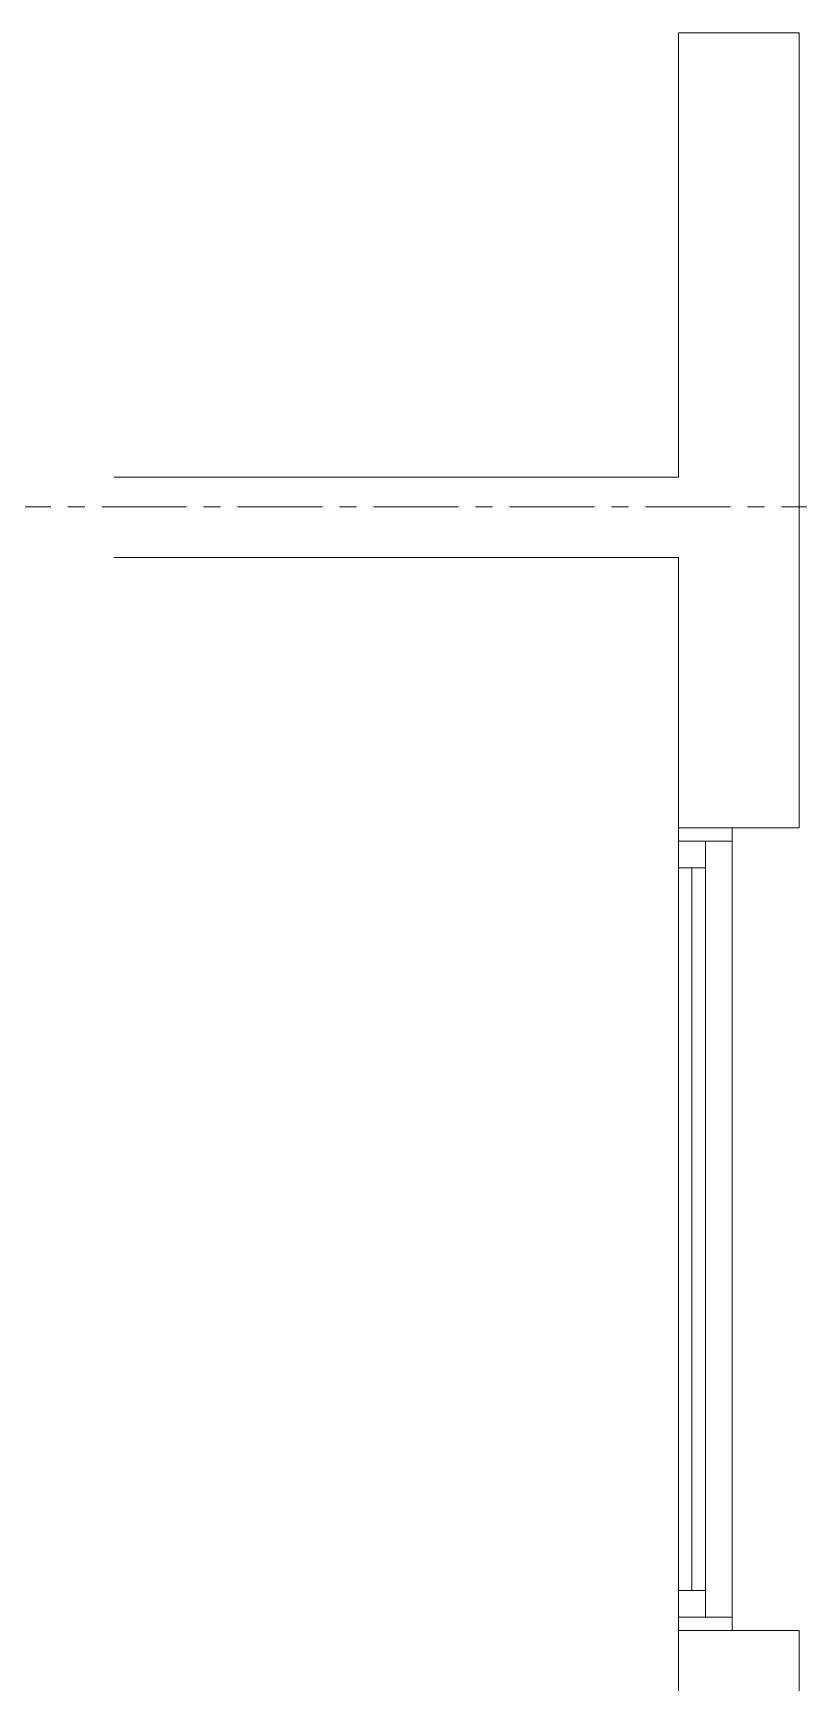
# Model space of a CAD drawing. Header units: millimetres. Extents: x 26027 to 581921, y 7230 to 233891.
# Drawn here: x 539063 to 540494, y 183897 to 186980 of the extents above; entities that cross this region are included whole.
import ezdxf

# ---------------------------------------------------------------- set-up
doc = ezdxf.new("R2010")
doc.units = ezdxf.units.MM
doc.header["$LTSCALE"] = 5
doc.linetypes.add('CENTER', pattern=[50.8, 31.75, -6.35, 6.35, -6.35])
doc.layers.add('Aluminum', color=252, linetype='Continuous', lineweight=5)
doc.layers.add('Walls', color=252, linetype='Continuous', lineweight=5)
doc.layers.add('axes', color=252, linetype='Continuous')

msp = doc.modelspace()

# ---------------------------------------------------------------- linework, layer by layer
at = {"layer": 'Aluminum'}
for p, q in [((540268.8, 185495.3, 0), (540268.8, 183995.3, 0)), ((540368.8, 185470.3, 0), (540268.8, 185470.3, 0)), ((540318.8, 185470.3, 0), (540318.8, 184020.3, 0)), ((540368.8, 185495.3, 0), (540368.8, 183995.3, 0)), ((540318.8, 185420.3, 0), (540268.8, 185420.3, 0)), ((540293.8, 184070.3, 0), (540293.8, 185420.3, 0)), ((540318.8, 184070.3, 0), (540268.8, 184070.3, 0)), ((540368.8, 184020.3, 0), (540268.8, 184020.3, 0))]:
    msp.add_line(p, q, dxfattribs=at)
at = {"layer": 'axes', "linetype": 'CENTER', "lineweight": 0}
msp.add_line((544175.8, 186094.8, 2.4), (461082.1, 186094.8, 2.4), dxfattribs=at)
at = {"layer": 'Walls'}
for p, q in [((540268.8, 186150.3, 0), (540268.8, 186980.3, 0)), ((540268.8, 186980.3, 0), (540493.8, 186980.3, 0)), ((540493.8, 185495.3, 0), (540493.8, 186980.3, 0)), ((540268.8, 186150.3, 0), (539213.8, 186150.3, 0)), ((540268.8, 186000.3, 0), (539213.8, 186000.3, 0)), ((540268.8, 185495.3, 0), (540268.8, 186000.3, 0)), ((540268.8, 185495.3, 0), (540493.8, 185495.3, 0)), ((540268.8, 183095.3, 0), (540268.8, 183995.3, 0)), ((540268.8, 183995.3, 0), (540493.8, 183995.3, 0)), ((540493.8, 183095.3, 0), (540493.8, 183995.3, 0))]:
    msp.add_line(p, q, dxfattribs=at)

doc.saveas('drawing.dxf')
